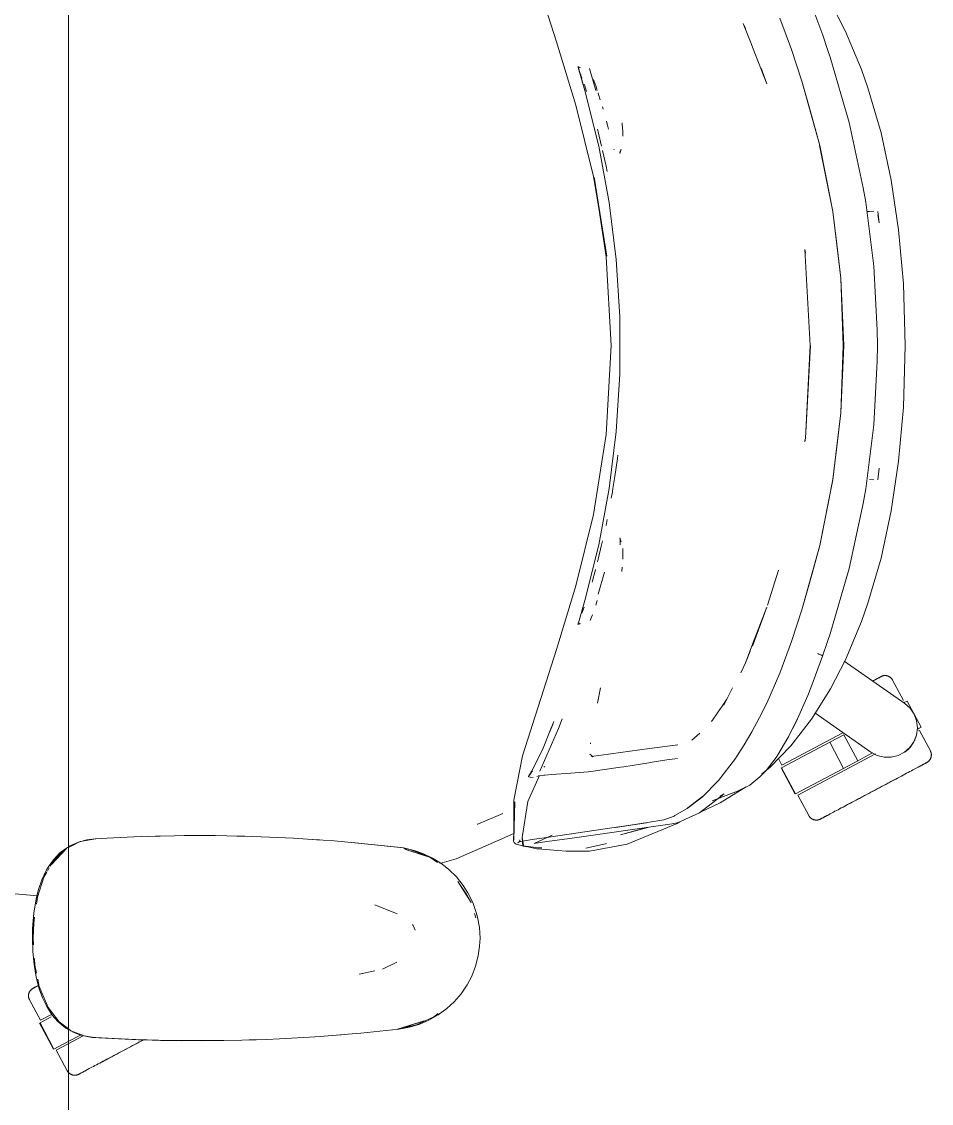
# Model space of a CAD drawing. Header units: millimetres. Extents: x 155927 to 295199, y -4084 to 97293.
# Drawn here: x 202029 to 202458, y 33190 to 33701 of the extents above; entities that cross this region are included whole.
import ezdxf

# ---------------------------------------------------------------- set-up
doc = ezdxf.new("R2010")
doc.units = ezdxf.units.MM
doc.header["$MEASUREMENT"] = 0
doc.layers.add('G-IMPT', color=8, linetype='CONTINUOUS', lineweight=9)
doc.layers.add('I-FURN', color=8, linetype='CONTINUOUS', lineweight=9)

msp = doc.modelspace()

# ---------------------------------------------------------------- linework, layer by layer
at = {"layer": 'G-IMPT'}
for p, q in [((202281.28, 33691.94), (202265.29, 33742.18)), ((202417.76, 33696.82), (202410.66, 33710.6)), ((202406.95, 33695.03), (202401.35, 33710.1)), ((202373.21, 33691.17), (202369.49, 33700.5)), ((202369.49, 33700.5), (202370.48, 33698.25)), ((202392.18, 33688.25), (202386.72, 33703.13)), ((202406.95, 33695.03), (202409.29, 33688.21)), ((202425.27, 33678.85), (202417.76, 33696.82)), ((202290.47, 33661.96), (202281.28, 33691.94)), ((202373.87, 33689.44), (202373.21, 33691.17)), ((202380.59, 33672), (202373.87, 33689.44)), ((202392.18, 33688.25), (202397.18, 33673.33)), ((202410.48, 33684.6), (202409.29, 33688.21)), ((202291.43, 33680.14), (202291.56, 33680.38)), ((202294.7, 33668.92), (202291.43, 33680.14)), ((202294.7, 33668.92), (202291.58, 33679.74)), ((202291.63, 33679.45), (202291.58, 33679.74)), ((202292.52, 33679.6), (202291.91, 33679.98)), ((202292.52, 33679.6), (202292.31, 33679.75)), ((202410.48, 33684.6), (202419.42, 33653.77)), ((202294.7, 33668.92), (202291.63, 33679.45)), ((202292.97, 33675.66), (202292.57, 33676.73)), ((202293.32, 33674.69), (202292.97, 33675.66)), ((202299.89, 33668.91), (202296.85, 33679.34)), ((202380.59, 33672), (202377.86, 33679.43)), ((202425.27, 33678.85), (202428.35, 33670.12)), ((202294.3, 33671.94), (202294.59, 33671.14)), ((202295.32, 33668.91), (202294.59, 33671.14)), ((202298.77, 33674.09), (202299.53, 33671.93)), ((202299.78, 33671.21), (202299.53, 33671.93)), ((202299.78, 33671.21), (202300.55, 33668.91)), ((202400.91, 33660.08), (202397.14, 33673.25)), ((202405.57, 33642.84), (202397.14, 33673.25)), ((202405.57, 33642.84), (202397.18, 33673.33)), ((202428.35, 33670.12), (202434.52, 33648.87)), ((202301.24, 33642.6), (202294.7, 33668.92)), ((202295.32, 33668.91), (202295.47, 33668.46)), ((202300.93, 33667.77), (202301.18, 33666.99)), ((202301.18, 33666.99), (202301.97, 33664.5)), ((202290.47, 33661.96), (202298.78, 33628.28)), ((202302.96, 33661.2), (202303.29, 33660.08)), ((202400.91, 33660.08), (202405.57, 33642.84)), ((202304.87, 33654.41), (202305.86, 33650.55)), ((202304.87, 33654.41), (202305.26, 33652.89)), ((202301.01, 33649.33), (202300.67, 33650.62)), ((202302.56, 33642.58), (202301.01, 33649.33)), ((202312.29, 33653.06), (202312.25, 33653.54)), ((202312.56, 33649.35), (202312.29, 33653.06)), ((202312.56, 33649.35), (202312.66, 33647.98)), ((202426.09, 33622.98), (202419.42, 33653.77)), ((202312.67, 33647.28), (202312.66, 33647.98)), ((202434.52, 33648.87), (202439.33, 33626.51)), ((202301.24, 33642.6), (202306.18, 33615.93)), ((202304.72, 33633.19), (202303.02, 33640.61)), ((202308.46, 33640.87), (202308.33, 33641.2)), ((202308.44, 33640.87), (202308.33, 33641.2)), ((202311.13, 33639.19), (202311.82, 33641.14)), ((202311.13, 33639.19), (202311.35, 33640.24)), ((202411.74, 33611.71), (202405.53, 33642.95)), ((202405.53, 33642.95), (202411.74, 33611.79)), ((202405.57, 33642.84), (202408.64, 33627.81)), ((202305.19, 33630.55), (202304.72, 33633.19)), ((202298.78, 33628.28), (202305.04, 33590.54)), ((202304.78, 33590.37), (202299.04, 33627.9)), ((202305.04, 33590.54), (202299.04, 33627.9)), ((202411.74, 33611.71), (202408.64, 33627.81)), ((202442.83, 33603.09), (202439.33, 33626.51)), ((202427.28, 33616.06), (202426.09, 33622.98)), ((202306.18, 33615.93), (202309.47, 33589.01)), ((202431.09, 33585.89), (202427.28, 33616.06)), ((202415.56, 33580.2), (202411.74, 33611.79)), ((202413.69, 33596.23), (202411.74, 33611.71)), ((202415.53, 33580.16), (202411.74, 33611.71)), ((202427.83, 33611.71), (202429.07, 33611.75)), ((202431.16, 33611.82), (202429.07, 33611.75)), ((202431.16, 33611.82), (202431.05, 33611.82)), ((202432.92, 33611.79), (202433.57, 33606.38)), ((202433.01, 33610.15), (202433.57, 33606.38)), ((202445.09, 33577.52), (202442.83, 33603.09)), ((202398.52, 33593.66), (202398.57, 33593.41)), ((202401.07, 33548.38), (202398.57, 33593.72)), ((202398.57, 33593.72), (202398.8, 33592.11)), ((202398.8, 33592.11), (202398.57, 33593.41)), ((202413.69, 33596.23), (202415.53, 33580.16)), ((202304.78, 33590.37), (202307.13, 33548.38)), ((202311.13, 33561.94), (202309.47, 33589.01)), ((202432.7, 33555.69), (202431.09, 33585.89)), ((202415.53, 33580.16), (202416.2, 33565.26)), ((202415.53, 33580.16), (202416.67, 33548.38)), ((202416.9, 33548.38), (202415.56, 33580.2)), ((202445.94, 33548.38), (202445.09, 33577.52)), ((202416.2, 33565.26), (202416.67, 33548.38)), ((202311.13, 33534.82), (202311.13, 33561.94)), ((202432.7, 33555.69), (202432.8, 33548.38)), ((202304.78, 33506.39), (202307.13, 33548.38)), ((202401.13, 33548.38), (202398.8, 33504.65)), ((202401.07, 33548.38), (202398.8, 33504.65)), ((202415.53, 33516.6), (202416.67, 33548.38)), ((202415.56, 33516.56), (202416.9, 33548.38)), ((202416.2, 33531.5), (202416.67, 33548.38)), ((202432.7, 33541.07), (202432.8, 33548.38)), ((202445.09, 33519.24), (202445.94, 33548.38)), ((202432.7, 33541.07), (202431.09, 33510.86)), ((202311.13, 33534.82), (202309.47, 33507.75)), ((202416.2, 33531.5), (202415.53, 33516.6)), ((202415.53, 33516.6), (202411.74, 33485.05)), ((202415.56, 33516.56), (202411.74, 33484.97)), ((202415.53, 33516.6), (202413.69, 33500.52)), ((202442.83, 33493.67), (202445.09, 33519.24)), ((202298.78, 33468.48), (202304.78, 33506.39)), ((202306.18, 33480.83), (202309.47, 33507.75)), ((202431.09, 33510.86), (202427.28, 33480.69)), ((202398.52, 33503.1), (202398.57, 33503.35)), ((202398.8, 33504.65), (202398.54, 33502.87)), ((202398.8, 33504.65), (202398.57, 33503.35)), ((202310.09, 33494.98), (202310.27, 33496.64)), ((202411.74, 33485.05), (202413.69, 33500.52)), ((202308.8, 33486.46), (202310.09, 33494.98)), ((202439.33, 33470.25), (202442.83, 33493.67)), ((202308.8, 33486.46), (202307.95, 33480.83)), ((202432.92, 33484.96), (202433.57, 33490.38)), ((202301.24, 33454.16), (202306.18, 33480.83)), ((202307.95, 33480.83), (202307.7, 33479.2)), ((202405.57, 33453.92), (202411.74, 33485.05)), ((202405.57, 33453.92), (202411.74, 33484.97)), ((202411.74, 33485.05), (202408.64, 33468.94)), ((202427.28, 33480.69), (202426.09, 33473.77)), ((202429.07, 33485.01), (202431.16, 33484.93)), ((202431.16, 33484.93), (202431.05, 33484.93)), ((202307.15, 33476.3), (202307.7, 33479.2)), ((202419.42, 33442.98), (202426.09, 33473.77)), ((202434.52, 33447.88), (202439.33, 33470.25)), ((202298.78, 33468.48), (202290.47, 33434.79)), ((202305.22, 33466.2), (202304.68, 33463.38)), ((202405.57, 33453.92), (202408.64, 33468.94)), ((202303.02, 33456.15), (202302.56, 33454.18)), ((202311.35, 33456.52), (202311.13, 33457.57)), ((202311.13, 33457.57), (202311.82, 33455.62)), ((202311.35, 33456.52), (202311.38, 33454.21)), ((202301.24, 33454.16), (202294.7, 33427.84)), ((202301.01, 33447.42), (202302.56, 33454.18)), ((202311.39, 33454.35), (202311.38, 33454.21)), ((202312.67, 33452.51), (202312.58, 33447.45)), ((202312.58, 33447.45), (202312.66, 33449.73)), ((202312.67, 33452.51), (202312.66, 33449.73)), ((202405.57, 33453.92), (202397.14, 33423.51)), ((202405.57, 33453.92), (202397.18, 33423.42)), ((202400.91, 33436.67), (202405.57, 33453.92)), ((202301.01, 33447.42), (202300.68, 33446.13)), ((202428.35, 33426.64), (202434.52, 33447.88)), ((202299.39, 33441.27), (202298.28, 33437.27)), ((202299.39, 33441.27), (202299.71, 33442.41)), ((202299.71, 33442.41), (202299.76, 33442.58)), ((202300.98, 33430.94), (202303.89, 33441.34)), ((202312.27, 33443.66), (202312.05, 33441.57)), ((202386.12, 33442.24), (202380.86, 33425.75)), ((202386.12, 33442.24), (202385.04, 33438.8)), ((202419.42, 33442.98), (202410.48, 33412.16)), ((202281.28, 33404.82), (202290.47, 33434.79)), ((202298.28, 33437.27), (202298.07, 33436.58)), ((202400.91, 33436.67), (202397.14, 33423.51)), ((202294.7, 33427.84), (202291.62, 33417.41)), ((202293.54, 33422.64), (202294.28, 33424.74)), ((202300.54, 33427.85), (202299.81, 33425.64)), ((202380.59, 33424.76), (202373.77, 33406.36)), ((202380.59, 33424.76), (202373.87, 33407.31)), ((202428.35, 33426.64), (202425.27, 33417.91)), ((202293.54, 33422.64), (202293.29, 33421.98)), ((202297.82, 33420.09), (202297.21, 33418.43)), ((202297.82, 33420.09), (202298.2, 33421.1)), ((202397.18, 33423.42), (202392.18, 33408.51)), ((202291.43, 33416.62), (202291.48, 33416.85)), ((202291.51, 33416.39), (202291.43, 33416.62)), ((202291.48, 33416.85), (202291.56, 33417.14)), ((202291.56, 33417.14), (202291.62, 33417.41)), ((202292.52, 33417.16), (202291.91, 33416.77)), ((202292.52, 33417.16), (202292.31, 33417.01)), ((202425.27, 33417.91), (202417.76, 33399.93)), ((202410.48, 33412.16), (202409.29, 33408.55)), ((202281.28, 33404.82), (202265.29, 33354.58)), ((202370.48, 33398.51), (202373.21, 33405.59)), ((202370.48, 33398.51), (202372.79, 33403.95)), ((202373.87, 33407.31), (202373.21, 33405.59)), ((202386.72, 33393.63), (202392.18, 33408.51)), ((202406.88, 33401.62), (202409.29, 33408.55)), ((202401.35, 33386.66), (202406.92, 33401.62)), ((202405.65, 33402.4), (202404.59, 33402.83)), ((202404.59, 33402.83), (202405.19, 33402.6)), ((202405.65, 33402.4), (202405.19, 33402.6)), ((202405.65, 33402.4), (202406.3, 33402.12)), ((202405.65, 33402.4), (202406.48, 33402.02)), ((202406.3, 33402.12), (202406.48, 33402.02)), ((202406.88, 33401.75), (202406.48, 33402.02)), ((202406.48, 33402.02), (202406.87, 33401.8)), ((202406.88, 33401.75), (202406.87, 33401.8)), ((202406.92, 33401.62), (202406.88, 33401.75)), ((202406.88, 33401.75), (202406.88, 33401.62)), ((202410.66, 33386.16), (202417.76, 33399.93)), ((202368.29, 33393.66), (202370.48, 33398.51)), ((202386.72, 33393.63), (202380.54, 33379.4)), ((202302.01, 33386.71), (202300.59, 33379.45)), ((202364.42, 33386.61), (202360.23, 33378.51)), ((202399.87, 33382.97), (202401.35, 33386.66)), ((202401.69, 33371.86), (202410.66, 33386.16)), ((202361.73, 33381.28), (202359.18, 33377.53)), ((202361.73, 33381.28), (202360.23, 33378.51)), ((202377.15, 33372.67), (202380.54, 33379.4)), ((202395.09, 33372.02), (202399.87, 33382.97)), ((202358.78, 33376.95), (202355.29, 33371.82)), ((202359.18, 33377.53), (202358.78, 33376.95)), ((202277.97, 33365.76), (202279.99, 33370.66)), ((202279.99, 33370.66), (202277.97, 33365.56)), ((202277.97, 33365.56), (202279.47, 33369.34)), ((202284.01, 33371.98), (202282.27, 33367.4)), ((202355.29, 33371.82), (202354.54, 33370.71)), ((202377.15, 33372.67), (202373.58, 33365.88)), ((202395.09, 33372.02), (202390.57, 33362.96)), ((202394.87, 33371.57), (202390.57, 33362.96)), ((202395.09, 33372.02), (202390.87, 33363.56)), ((202401.69, 33371.86), (202391.88, 33359.26)), ((202394.87, 33371.57), (202395.09, 33372.02)), ((202282.27, 33367.4), (202273.35, 33347.24)), ((202274.72, 33357.29), (202277.97, 33365.76)), ((202349.01, 33365.18), (202345.11, 33361.85)), ((202369.81, 33359.65), (202373.58, 33365.88)), ((202390.57, 33362.96), (202385.83, 33354.97)), ((202390.57, 33362.96), (202390.87, 33363.56)), ((202297.33, 33360.23), (202297.37, 33360.58)), ((202325.16, 33357.91), (202297.83, 33354.17)), ((202325.16, 33357.91), (202338.52, 33359.68)), ((202338.52, 33359.68), (202338.04, 33359.54)), ((202369.81, 33359.65), (202365.93, 33353.56)), ((202381.93, 33348.97), (202391.88, 33359.26)), ((202265.29, 33354.58), (202261.1, 33333.62)), ((202274.72, 33357.29), (202269.44, 33347.18)), ((202296.97, 33355.28), (202298.54, 33354.04)), ((202297.83, 33354.17), (202298.09, 33354.12)), ((202298.32, 33354.08), (202298.09, 33354.12)), ((202333.35, 33352.55), (202326.51, 33351.49)), ((202333.35, 33352.55), (202338.42, 33353.3)), ((202357.74, 33342.86), (202365.76, 33353.3)), ((202365.76, 33353.3), (202365.93, 33353.56)), ((202380.26, 33347.55), (202384.97, 33353.68)), ((202384.97, 33353.68), (202385.83, 33354.97)), ((202268.09, 33344.73), (202269.93, 33347.43)), ((202275.72, 33349.41), (202275.29, 33349.14)), ((202296.31, 33346.9), (202311.53, 33349.11)), ((202311.53, 33349.11), (202313.08, 33349.36)), ((202313.08, 33349.36), (202324.85, 33351.23)), ((202326.51, 33351.49), (202324.85, 33351.23)), ((202380.26, 33347.55), (202377.36, 33344.52)), ((202378.25, 33345.97), (202381.93, 33348.97)), ((202267.73, 33332.92), (202273.31, 33345.21)), ((202268.09, 33344.73), (202268.06, 33344.9)), ((202268.09, 33344.73), (202269.44, 33347.18)), ((202268.12, 33344.6), (202268.09, 33344.73)), ((202268.81, 33344.45), (202268.12, 33344.6)), ((202270.33, 33344.29), (202268.81, 33344.45)), ((202272.07, 33344.76), (202272.84, 33345.04)), ((202272.91, 33345.06), (202272.84, 33345.04)), ((202275.37, 33345.35), (202272.91, 33345.06)), ((202275.37, 33345.35), (202275.74, 33345.39)), ((202279.15, 33345.64), (202275.74, 33345.39)), ((202279.15, 33345.64), (202287.99, 33346.28)), ((202296.23, 33346.89), (202287.99, 33346.28)), ((202296.31, 33346.9), (202296.23, 33346.89)), ((202350.01, 33334.96), (202357.74, 33342.86)), ((202372.5, 33340.66), (202377.36, 33344.52)), ((202354.79, 33333.29), (202366.7, 33337.8)), ((202370, 33339.35), (202358.56, 33332.23)), ((202368.92, 33338.87), (202366.7, 33337.8)), ((202371.36, 33340.05), (202368.92, 33338.87)), ((202370, 33339.35), (202370.77, 33339.85)), ((202371.36, 33340.05), (202372.5, 33340.66)), ((202261.54, 33332.73), (202260.96, 33314.29)), ((202261.1, 33333.62), (202261.06, 33314.75)), ((202261.54, 33332.73), (202261.06, 33314.75)), ((202267.73, 33332.92), (202265.01, 33315.87)), ((202350.01, 33334.96), (202343.04, 33329.54)), ((202343.27, 33329.87), (202350.22, 33335.27)), ((202343.27, 33329.87), (202346.64, 33332.46)), ((202350.22, 33335.27), (202346.64, 33332.46)), ((202360.45, 33336.52), (202348.79, 33327.61)), ((202358.56, 33332.23), (202349.93, 33328.25)), ((202360.45, 33336.52), (202358.49, 33335.41)), ((202255.96, 33327.19), (202244.1, 33322.27)), ((202343.04, 33329.54), (202337.21, 33326.26)), ((202348.79, 33327.61), (202342.22, 33324.54)), ((202349.4, 33328.01), (202349.93, 33328.25)), ((202243.83, 33322.16), (202244.1, 33322.27)), ((202288.65, 33315.65), (202335.86, 33322.33)), ((202308.56, 33320.6), (202323.75, 33322.92)), ((202309.16, 33320.69), (202324.32, 33322.99)), ((202309.16, 33320.69), (202323.75, 33322.92)), ((202338.3, 33322.49), (202321.85, 33315.69)), ((202331.99, 33324.29), (202324.32, 33322.99)), ((202336.78, 33326.04), (202331.99, 33324.29)), ((202335.86, 33322.33), (202338.85, 33322.97)), ((202336.78, 33326.04), (202337.21, 33326.26)), ((202339.47, 33323.26), (202338.3, 33322.49)), ((202342.22, 33324.54), (202338.85, 33322.97)), ((202100.92, 33316.74), (202105.43, 33316.8)), ((202105.43, 33316.8), (202120.15, 33316.79)), ((202125.62, 33316.72), (202120.15, 33316.79)), ((202252.89, 33314.16), (202261.06, 33317.73)), ((202279.23, 33317.02), (202270.8, 33313.02)), ((202308.56, 33320.6), (202277.68, 33316.04)), ((202311.44, 33317.2), (202324.39, 33320.71)), ((202311.44, 33317.2), (202323.33, 33320.56)), ((202052.1, 33311.87), (202050.83, 33311.24)), ((202051.19, 33311.79), (202055.52, 33313.78)), ((202052.1, 33311.87), (202056.36, 33313.97)), ((202059.47, 33314.84), (202055.52, 33313.78)), ((202056.36, 33313.97), (202063.71, 33315.34)), ((202063.48, 33315.34), (202059.47, 33314.84)), ((202069.15, 33315.63), (202063.48, 33315.34)), ((202069.15, 33315.63), (202081.71, 33316.24)), ((202085.25, 33316.37), (202081.71, 33316.24)), ((202100.92, 33316.74), (202085.25, 33316.37)), ((202088.65, 33316.42), (202091.98, 33316.57)), ((202094.2, 33316.57), (202091.98, 33316.57)), ((202125.62, 33316.72), (202137.92, 33316.42)), ((202132.39, 33316.58), (202130.32, 33316.58)), ((202134.05, 33316.5), (202132.39, 33316.58)), ((202145.8, 33316.13), (202137.92, 33316.42)), ((202145.8, 33316.13), (202157.11, 33315.59)), ((202165.98, 33315.03), (202157.11, 33315.59)), ((202165.98, 33315.03), (202176.27, 33314.3)), ((202168.02, 33314.89), (202166.12, 33314.98)), ((202168.02, 33314.89), (202169.44, 33314.76)), ((202187.66, 33313.31), (202176.27, 33314.3)), ((202209.1, 33310.96), (202186.15, 33313.42)), ((202186.15, 33313.42), (202206.28, 33311.29)), ((202209.1, 33310.96), (202187.66, 33313.31)), ((202245.06, 33310.74), (202252.89, 33314.16)), ((202260.93, 33314.17), (202261.12, 33315.04)), ((202260.93, 33314.17), (202261.32, 33313.6)), ((202260.96, 33314.29), (202261.06, 33314.75)), ((202261.06, 33314.75), (202261.09, 33314.93)), ((202261.12, 33315.04), (202261.09, 33314.93)), ((202261.7, 33313.11), (202261.32, 33313.6)), ((202261.7, 33313.11), (202262.23, 33312.78)), ((202264.1, 33312.23), (202262.23, 33312.78)), ((202264.18, 33313.99), (202263.08, 33313.43)), ((202263.59, 33313.83), (202263.08, 33313.43)), ((202263.56, 33313.82), (202269.83, 33314.93)), ((202264.18, 33313.99), (202263.56, 33313.82)), ((202263.91, 33314.37), (202263.59, 33313.83)), ((202263.91, 33314.37), (202263.99, 33314.87)), ((202267.37, 33311.7), (202264.1, 33312.23)), ((202265.7, 33312.29), (202265.01, 33315.87)), ((202265.7, 33312.29), (202265.08, 33315.84)), ((202265.08, 33315.84), (202265.46, 33311.88)), ((202267.79, 33311.44), (202265.46, 33311.88)), ((202267.37, 33311.7), (202267.99, 33311.62)), ((202277.68, 33316.04), (202269.83, 33314.93)), ((202270.8, 33313.02), (202271.66, 33313.17)), ((202271.66, 33313.17), (202276.69, 33314)), ((202276.69, 33314), (202277.98, 33314.21)), ((202288.65, 33315.65), (202277.98, 33314.21)), ((202295.06, 33310.88), (202304.37, 33312.92)), ((202296.92, 33309.47), (202314.62, 33312.71)), ((202304.37, 33312.92), (202304.94, 33313.08)), ((202314.62, 33312.71), (202318.48, 33314.3)), ((202321.85, 33315.69), (202318.48, 33314.3)), ((202042.96, 33303.37), (202049.87, 33310.77)), ((202046.65, 33308.45), (202043.79, 33305.41)), ((202044.16, 33305.46), (202049.87, 33310.77)), ((202044.38, 33305), (202047.45, 33308.53)), ((202046.65, 33308.45), (202047.97, 33309.59)), ((202049.87, 33310.77), (202047.45, 33308.53)), ((202050.83, 33311.54), (202047.97, 33309.59)), ((202209.1, 33310.96), (202206.28, 33311.29)), ((202209.1, 33310.96), (202214.06, 33309.81)), ((202209.18, 33310.75), (202212.23, 33310.17)), ((202221.45, 33306.56), (202209.6, 33310.38)), ((202218.75, 33307.46), (202209.6, 33310.38)), ((202212.23, 33310.17), (202221.45, 33306.56)), ((202218.2, 33308.36), (202214.06, 33309.81)), ((202222.78, 33306.17), (202218.2, 33308.36)), ((202221.45, 33306.56), (202218.75, 33307.46)), ((202221.45, 33306.56), (202225.03, 33304.14)), ((202233.94, 33305.88), (202245.06, 33310.74)), ((202267.79, 33311.44), (202272.04, 33310.63)), ((202272.68, 33311.1), (202267.99, 33311.62)), ((202272.51, 33310.59), (202272.04, 33310.63)), ((202281.83, 33309.78), (202272.51, 33310.59)), ((202272.68, 33311.1), (202274.36, 33310.97)), ((202281.83, 33309.78), (202285.79, 33309.44)), ((202285.79, 33309.44), (202289.96, 33309.44)), ((202296.92, 33309.47), (202289.96, 33309.44)), ((202040.54, 33300.58), (202041.34, 33301.95)), ((202040.94, 33300.08), (202041.8, 33301.52)), ((202043.79, 33305.41), (202041.34, 33301.95)), ((202042.27, 33302.31), (202044.16, 33305.46)), ((202042.96, 33303.37), (202044.24, 33304.84)), ((202222.78, 33306.17), (202227.1, 33303.44)), ((202233.94, 33305.88), (202226.12, 33303.63)), ((202230.41, 33300.81), (202227.1, 33303.44)), ((202036.16, 33287.77), (202039.19, 33297.16)), ((202038.33, 33295.94), (202040.54, 33300.58)), ((202039.19, 33297.16), (202040.66, 33299.61)), ((202234.01, 33297.27), (202230.41, 33300.81)), ((202234.01, 33297.27), (202237.2, 33293.29)), ((202036.59, 33290.85), (202038.33, 33295.94)), ((202241.06, 33285.14), (202234.74, 33295.09)), ((202238.9, 33288.81), (202234.74, 33295.09)), ((202239.47, 33289.74), (202237.2, 33293.29)), ((202036.3, 33288.39), (202020.42, 33289.83)), ((202035.61, 33286.93), (202034.5, 33280.17)), ((202036.59, 33290.85), (202035.61, 33286.93)), ((202035.7, 33284.48), (202036.16, 33287.77)), ((202241.06, 33285.14), (202238.9, 33288.81)), ((202241.71, 33285.23), (202239.47, 33289.74)), ((202195.58, 33284.06), (202206.01, 33279.92)), ((202241.71, 33285.23), (202243.42, 33280.46)), ((202033.92, 33272.85), (202034.5, 33280.17)), ((202034.44, 33275.51), (202034.83, 33278.29)), ((202242.62, 33280.02), (202243.24, 33277.99)), ((202243.99, 33278.33), (202243.42, 33280.46)), ((202244.87, 33273.38), (202243.99, 33278.33)), ((202033.92, 33272.85), (202033.83, 33268.34)), ((202034.44, 33275.51), (202034.21, 33268.34)), ((202213.53, 33274.39), (202213.24, 33274.84)), ((202214.55, 33272.17), (202213.53, 33274.39)), ((202245.16, 33268.34), (202244.87, 33273.38)), ((202033.83, 33268.34), (202034.01, 33262.01)), ((202034.4, 33265.23), (202034.21, 33268.34)), ((202245.16, 33268.34), (202244.99, 33264.5)), ((202034.58, 33255.86), (202034.01, 33262.01)), ((202244.34, 33259.98), (202244.99, 33264.5)), ((202034.58, 33255.86), (202035.58, 33249.92)), ((202034.99, 33255.52), (202034.8, 33258.72)), ((202035.76, 33251.77), (202034.99, 33255.52)), ((202205.91, 33256.97), (202199.13, 33253.7)), ((202244.34, 33259.98), (202243.08, 33255.12)), ((202188.08, 33251.36), (202195.52, 33252.93)), ((202189.71, 33251.67), (202188.08, 33251.36)), ((202239.06, 33246.24), (202241.25, 33250.4)), ((202241.25, 33250.4), (202243.08, 33255.12)), ((202037.01, 33244.44), (202035.58, 33249.92)), ((202037.03, 33245.56), (202036.32, 33249.02)), ((202037.03, 33245.56), (202039.36, 33239.93)), ((202239.06, 33246.24), (202236.23, 33242.07)), ((202037.01, 33244.44), (202038.59, 33240.11)), ((202040.58, 33236.03), (202038.59, 33240.11)), ((202236.23, 33242.07), (202232.9, 33238.24)), ((202041.2, 33235.54), (202039.36, 33239.93)), ((202040.58, 33236.03), (202043.23, 33231.99)), ((202046.42, 33228.75), (202041.2, 33235.54)), ((202229.47, 33235.07), (202225.38, 33232.08)), ((202229.47, 33235.07), (202232.9, 33238.24)), ((202043.23, 33231.99), (202045.9, 33228.95)), ((202215.25, 33227.44), (202223.32, 33231.17)), ((202220.94, 33229.56), (202225.38, 33232.08)), ((202225.43, 33232.77), (202223.32, 33231.17)), ((202049.64, 33225.87), (202045.9, 33228.95)), ((202050.83, 33225.48), (202046.42, 33228.75)), ((202050.83, 33225.19), (202049.64, 33225.87)), ((202052.04, 33224.58), (202050.83, 33225.48)), ((202053.07, 33223.91), (202050.83, 33225.19)), ((202188.87, 33223.49), (202206.8, 33225.39)), ((202206.28, 33225.39), (202218.75, 33229.22)), ((202206.28, 33225.39), (202209.6, 33226.31)), ((202206.8, 33225.39), (202211.84, 33226.29)), ((202215.25, 33227.44), (202206.85, 33225.52)), ((202218.75, 33229.22), (202209.6, 33226.31)), ((202216.7, 33227.75), (202211.84, 33226.29)), ((202220.94, 33229.56), (202216.7, 33227.75)), ((202058.24, 33222.17), (202052.04, 33224.58)), ((202053.07, 33223.91), (202056.71, 33222.52)), ((202058.06, 33222.15), (202056.71, 33222.52)), ((202058.06, 33222.15), (202060.45, 33221.71)), ((202058.24, 33222.17), (202062.08, 33221.59)), ((202062.1, 33221.46), (202060.45, 33221.71)), ((202082.68, 33220.41), (202062.1, 33221.46)), ((202083.88, 33220.37), (202062.1, 33221.46)), ((202062.1, 33221.46), (202063.71, 33221.34)), ((202083.88, 33220.37), (202063.71, 33221.34)), ((202104.07, 33219.9), (202082.68, 33220.41)), ((202094.24, 33220.07), (202082.68, 33220.41)), ((202082.68, 33220.41), (202083.88, 33220.37)), ((202104.07, 33219.9), (202083.88, 33220.37)), ((202124.26, 33219.95), (202094.24, 33220.07)), ((202104.07, 33219.9), (202094.24, 33220.07)), ((202094.24, 33220.07), (202113.46, 33219.86)), ((202102.03, 33219.92), (202100.12, 33219.99)), ((202104.07, 33219.94), (202102.03, 33219.92)), ((202124.26, 33219.95), (202104.07, 33219.9)), ((202124.26, 33219.95), (202113.46, 33219.86)), ((202124.26, 33219.95), (202132.67, 33220.11)), ((202144.43, 33220.5), (202132.67, 33220.11)), ((202137.61, 33220.25), (202136.12, 33220.24)), ((202139.55, 33220.36), (202137.61, 33220.25)), ((202144.43, 33220.5), (202150.46, 33220.76)), ((202164.6, 33221.57), (202150.46, 33220.76)), ((202169.68, 33221.89), (202164.6, 33221.57)), ((202169.68, 33221.89), (202184.74, 33223.14)), ((202177.87, 33222.54), (202179.54, 33222.71)), ((202184.74, 33223.14), (202188.87, 33223.49))]:
    msp.add_line(p, q, dxfattribs=at)
at = {"layer": 'I-FURN'}
for p, q in [((202050.83, 32826.14), (202050.83, 34226.14)), ((202050.83, 34226.14), (202050.83, 32826.14)), ((202417.13, 33399.26), (202445.72, 33379.24)), ((202430.4, 33389.75), (202430.93, 33390.04)), ((202431.21, 33390.19), (202430.69, 33389.91)), ((202430.93, 33390.04), (202431.43, 33390.31)), ((202431.69, 33390.44), (202431.21, 33390.19)), ((202431.43, 33390.31), (202431.9, 33390.55)), ((202432.14, 33390.68), (202431.69, 33390.44)), ((202431.9, 33390.55), (202432.33, 33390.78)), ((202432.55, 33390.9), (202432.14, 33390.68)), ((202432.33, 33390.78), (202432.72, 33390.99)), ((202432.92, 33391.1), (202432.55, 33390.9)), ((202432.72, 33390.99), (202433.08, 33391.18)), ((202433.25, 33391.27), (202432.92, 33391.1)), ((202433.08, 33391.18), (202433.4, 33391.35)), ((202433.55, 33391.43), (202433.25, 33391.27)), ((202433.4, 33391.35), (202433.67, 33391.5)), ((202433.81, 33391.57), (202433.55, 33391.43)), ((202433.67, 33391.5), (202433.92, 33391.63)), ((202434.03, 33391.69), (202433.81, 33391.57)), ((202433.92, 33391.63), (202434.12, 33391.73)), ((202434.21, 33391.78), (202434.03, 33391.69)), ((202434.12, 33391.73), (202434.28, 33391.82)), ((202434.35, 33391.86), (202434.21, 33391.78)), ((202434.28, 33391.82), (202434.4, 33391.88)), ((202434.45, 33391.91), (202434.35, 33391.86)), ((202434.4, 33391.88), (202434.48, 33391.93)), ((202434.51, 33391.94), (202434.45, 33391.91)), ((202434.48, 33391.93), (202434.52, 33391.95)), ((202434.53, 33391.95), (202434.51, 33391.94)), ((202434.52, 33391.95), (202434.53, 33391.95)), ((202434.53, 33391.95), (202434.67, 33392.03)), ((202434.67, 33392.03), (202434.82, 33392.09)), ((202434.82, 33392.09), (202434.97, 33392.15)), ((202434.97, 33392.15), (202435.12, 33392.21)), ((202435.12, 33392.21), (202435.27, 33392.26)), ((202435.27, 33392.26), (202435.43, 33392.3)), ((202435.43, 33392.3), (202435.59, 33392.34)), ((202435.59, 33392.34), (202435.75, 33392.37)), ((202435.75, 33392.37), (202435.9, 33392.39)), ((202435.9, 33392.39), (202436.06, 33392.41)), ((202436.06, 33392.41), (202436.23, 33392.42)), ((202436.23, 33392.42), (202436.39, 33392.42)), ((202436.39, 33392.42), (202436.55, 33392.42)), ((202436.55, 33392.42), (202436.71, 33392.41)), ((202436.71, 33392.41), (202436.87, 33392.4)), ((202436.87, 33392.4), (202437.03, 33392.38)), ((202437.03, 33392.38), (202437.19, 33392.35)), ((202437.19, 33392.35), (202437.35, 33392.32)), ((202437.35, 33392.32), (202437.5, 33392.28)), ((202437.5, 33392.28), (202437.66, 33392.23)), ((202437.66, 33392.23), (202437.81, 33392.18)), ((202437.81, 33392.18), (202437.96, 33392.12)), ((202437.96, 33392.12), (202438.11, 33392.06)), ((202438.11, 33392.06), (202438.25, 33391.98)), ((202438.25, 33391.98), (202438.39, 33391.91)), ((202438.39, 33391.91), (202438.53, 33391.83)), ((202438.53, 33391.83), (202438.67, 33391.74)), ((202438.67, 33391.74), (202438.8, 33391.65)), ((202438.8, 33391.65), (202438.93, 33391.55)), ((202438.93, 33391.55), (202439.05, 33391.45)), ((202439.05, 33391.45), (202439.17, 33391.34)), ((202439.17, 33391.34), (202439.29, 33391.23)), ((202439.29, 33391.23), (202439.4, 33391.11)), ((202439.4, 33391.11), (202439.51, 33390.99)), ((202439.51, 33390.99), (202439.61, 33390.86)), ((202439.61, 33390.86), (202439.7, 33390.73)), ((202439.7, 33390.73), (202439.79, 33390.6)), ((202439.79, 33390.6), (202439.88, 33390.46)), ((202439.88, 33390.46), (202439.96, 33390.32)), ((202439.96, 33390.32), (202439.98, 33390.29)), ((202445.13, 33380.6), (202439.98, 33390.29)), ((202445.49, 33379.66), (202446.88, 33380.4)), ((202445.57, 33379.7), (202445.49, 33379.66)), ((202445.72, 33379.24), (202448.23, 33376.98)), ((202453.45, 33368.04), (202446.88, 33380.4)), ((202429.67, 33356.31), (202403.24, 33374.82)), ((202448.23, 33376.98), (202450.13, 33374.2)), ((202450.13, 33374.2), (202451.3, 33371.03)), ((202451.3, 33371.03), (202451.69, 33367.68)), ((202451.66, 33368.05), (202452.06, 33367.3)), ((202453.45, 33368.04), (202452.06, 33367.3)), ((202387.74, 33350.08), (202416.43, 33365.34)), ((202410.26, 33360.93), (202416.9, 33364.46)), ((202423.48, 33352.1), (202416.9, 33364.46)), ((202451.26, 33364.34), (202450.04, 33361.19)), ((202451.69, 33367.68), (202451.26, 33364.34)), ((202452.06, 33367.3), (202452.14, 33367.34)), ((202452.27, 33366.27), (202452.64, 33366.47)), ((202457.79, 33356.79), (202452.64, 33366.47)), ((202387.55, 33348.85), (202410.26, 33360.93)), ((202416.84, 33348.57), (202410.26, 33360.93)), ((202448.11, 33358.43), (202445.57, 33356.21)), ((202447.27, 33357.57), (202449.56, 33360.35)), ((202450.04, 33361.19), (202448.11, 33358.43)), ((202386.06, 33353.24), (202387.74, 33350.08)), ((202395.25, 33335.96), (202431.86, 33355.42)), ((202430.54, 33355.85), (202423.48, 33352.1)), ((202432.65, 33354.73), (202429.67, 33356.31)), ((202435.92, 33353.9), (202432.65, 33354.73)), ((202439.29, 33353.87), (202435.92, 33353.9)), ((202442.57, 33354.66), (202439.29, 33353.87)), ((202445.57, 33356.21), (202442.57, 33354.66)), ((202445.85, 33356.41), (202447.27, 33357.57)), ((202457.58, 33352.65), (202457.49, 33352.52)), ((202457.67, 33352.78), (202457.58, 33352.65)), ((202457.75, 33352.92), (202457.67, 33352.78)), ((202457.82, 33353.07), (202457.75, 33352.92)), ((202457.79, 33356.79), (202457.86, 33356.64)), ((202457.89, 33353.21), (202457.82, 33353.07)), ((202457.86, 33356.64), (202457.93, 33356.5)), ((202457.96, 33353.36), (202457.89, 33353.21)), ((202457.93, 33356.5), (202457.99, 33356.35)), ((202458.02, 33353.51), (202457.96, 33353.36)), ((202457.99, 33356.35), (202458.05, 33356.2)), ((202458.07, 33353.66), (202458.02, 33353.51)), ((202458.05, 33356.2), (202458.1, 33356.04)), ((202458.12, 33353.82), (202458.07, 33353.66)), ((202458.1, 33356.04), (202458.14, 33355.89)), ((202458.16, 33353.97), (202458.12, 33353.82)), ((202458.14, 33355.89), (202458.18, 33355.73)), ((202458.19, 33354.13), (202458.16, 33353.97)), ((202458.18, 33355.73), (202458.21, 33355.57)), ((202458.22, 33354.29), (202458.19, 33354.13)), ((202458.21, 33355.57), (202458.23, 33355.41)), ((202458.24, 33354.45), (202458.22, 33354.29)), ((202458.23, 33355.41), (202458.25, 33355.25)), ((202458.25, 33354.61), (202458.24, 33354.45)), ((202458.25, 33355.25), (202458.26, 33355.09)), ((202458.26, 33354.77), (202458.25, 33354.61)), ((202458.26, 33355.09), (202458.26, 33354.93)), ((202458.26, 33354.93), (202458.26, 33354.77)), ((202387.38, 33348.76), (202393.96, 33336.4)), ((202394.13, 33336.49), (202387.55, 33348.85)), ((202416.84, 33348.57), (202394.13, 33336.49)), ((202423.48, 33352.1), (202416.84, 33348.57)), ((202448.11, 33347.07), (202448.83, 33347.46)), ((202448.83, 33347.46), (202449.52, 33347.83)), ((202449.52, 33347.83), (202450.19, 33348.18)), ((202450.19, 33348.18), (202450.82, 33348.52)), ((202450.82, 33348.52), (202451.42, 33348.84)), ((202451.73, 33349), (202451.15, 33348.69)), ((202451.42, 33348.84), (202451.99, 33349.14)), ((202452.29, 33349.3), (202451.73, 33349)), ((202451.99, 33349.14), (202452.53, 33349.42)), ((202452.8, 33349.57), (202452.29, 33349.3)), ((202452.53, 33349.42), (202453.03, 33349.69)), ((202453.28, 33349.83), (202452.8, 33349.57)), ((202453.03, 33349.69), (202453.49, 33349.94)), ((202453.73, 33350.06), (202453.28, 33349.83)), ((202453.49, 33349.94), (202453.92, 33350.17)), ((202454.14, 33350.28), (202453.73, 33350.06)), ((202453.92, 33350.17), (202454.32, 33350.38)), ((202454.51, 33350.48), (202454.14, 33350.28)), ((202454.32, 33350.38), (202454.67, 33350.56)), ((202454.85, 33350.66), (202454.51, 33350.48)), ((202454.67, 33350.56), (202454.99, 33350.73)), ((202455.15, 33350.82), (202454.85, 33350.66)), ((202454.99, 33350.73), (202455.27, 33350.88)), ((202455.4, 33350.95), (202455.15, 33350.82)), ((202455.27, 33350.88), (202455.51, 33351.01)), ((202455.62, 33351.07), (202455.4, 33350.95)), ((202455.51, 33351.01), (202455.71, 33351.12)), ((202455.8, 33351.17), (202455.62, 33351.07)), ((202455.71, 33351.12), (202455.87, 33351.2)), ((202455.94, 33351.24), (202455.8, 33351.17)), ((202455.87, 33351.2), (202456, 33351.27)), ((202456.04, 33351.29), (202455.94, 33351.24)), ((202456, 33351.27), (202456.08, 33351.31)), ((202456.11, 33351.33), (202456.04, 33351.29)), ((202456.08, 33351.31), (202456.12, 33351.33)), ((202456.13, 33351.34), (202456.11, 33351.33)), ((202456.12, 33351.33), (202456.13, 33351.34)), ((202456.16, 33351.36), (202456.13, 33351.34)), ((202456.3, 33351.44), (202456.16, 33351.36)), ((202456.44, 33351.52), (202456.3, 33351.44)), ((202456.57, 33351.61), (202456.44, 33351.52)), ((202456.7, 33351.71), (202456.57, 33351.61)), ((202456.83, 33351.81), (202456.7, 33351.71)), ((202456.95, 33351.92), (202456.83, 33351.81)), ((202457.07, 33352.03), (202456.95, 33351.92)), ((202457.18, 33352.14), (202457.07, 33352.03)), ((202457.29, 33352.26), (202457.18, 33352.14)), ((202457.39, 33352.39), (202457.29, 33352.26)), ((202457.49, 33352.52), (202457.39, 33352.39)), ((202439.15, 33342.31), (202438.2, 33341.8)), ((202438.64, 33342.04), (202439.59, 33342.54)), ((202440.1, 33342.81), (202439.15, 33342.31)), ((202439.59, 33342.54), (202440.53, 33343.04)), ((202441.03, 33343.31), (202440.1, 33342.81)), ((202440.53, 33343.04), (202441.45, 33343.53)), ((202441.94, 33343.79), (202441.03, 33343.31)), ((202441.45, 33343.53), (202442.35, 33344.01)), ((202442.35, 33344.01), (202443.24, 33344.49)), ((202443.24, 33344.49), (202444.11, 33344.95)), ((202444.11, 33344.95), (202444.96, 33345.4)), ((202444.96, 33345.4), (202445.78, 33345.84)), ((202445.78, 33345.84), (202446.58, 33346.26)), ((202446.58, 33346.26), (202447.36, 33346.68)), ((202447.36, 33346.68), (202448.11, 33347.07)), ((202428.71, 33336.76), (202429.71, 33337.29)), ((202430.25, 33337.58), (202429.25, 33337.05)), ((202429.71, 33337.29), (202430.72, 33337.83)), ((202431.26, 33338.12), (202430.25, 33337.58)), ((202430.72, 33337.83), (202431.72, 33338.36)), ((202432.26, 33338.65), (202431.26, 33338.12)), ((202431.72, 33338.36), (202432.73, 33338.9)), ((202433.27, 33339.18), (202432.26, 33338.65)), ((202432.73, 33338.9), (202433.73, 33339.43)), ((202434.27, 33339.71), (202433.27, 33339.18)), ((202433.73, 33339.43), (202434.72, 33339.96)), ((202435.26, 33340.24), (202434.27, 33339.71)), ((202434.72, 33339.96), (202435.72, 33340.48)), ((202436.25, 33340.77), (202435.26, 33340.24)), ((202435.72, 33340.48), (202436.7, 33341.01)), ((202437.23, 33341.29), (202436.25, 33340.77)), ((202436.7, 33341.01), (202437.67, 33341.53)), ((202438.2, 33341.8), (202437.23, 33341.29)), ((202437.67, 33341.53), (202438.64, 33342.04)), ((202395.25, 33335.96), (202400.4, 33326.27)), ((202419.14, 33331.67), (202420.04, 33332.15)), ((202420.53, 33332.41), (202419.62, 33331.93)), ((202420.04, 33332.15), (202420.95, 33332.63)), ((202421.45, 33332.9), (202420.53, 33332.41)), ((202420.95, 33332.63), (202421.88, 33333.13)), ((202422.39, 33333.4), (202421.45, 33332.9)), ((202421.88, 33333.13), (202422.82, 33333.63)), ((202423.34, 33333.9), (202422.39, 33333.4)), ((202422.82, 33333.63), (202423.78, 33334.14)), ((202424.3, 33334.42), (202423.34, 33333.9)), ((202423.78, 33334.14), (202424.75, 33334.65)), ((202425.28, 33334.93), (202424.3, 33334.42)), ((202424.75, 33334.65), (202425.73, 33335.17)), ((202426.26, 33335.46), (202425.28, 33334.93)), ((202425.73, 33335.17), (202426.72, 33335.7)), ((202427.25, 33335.98), (202426.26, 33335.46)), ((202426.72, 33335.7), (202427.71, 33336.23)), ((202428.25, 33336.51), (202427.25, 33335.98)), ((202427.71, 33336.23), (202428.71, 33336.76)), ((202429.25, 33337.05), (202428.25, 33336.51)), ((202410.55, 33327.11), (202409.98, 33326.8)), ((202410.24, 33326.94), (202410.83, 33327.25)), ((202410.83, 33327.25), (202411.44, 33327.58)), ((202411.44, 33327.58), (202412.09, 33327.92)), ((202412.09, 33327.92), (202412.77, 33328.28)), ((202412.77, 33328.28), (202413.47, 33328.66)), ((202413.47, 33328.66), (202414.21, 33329.05)), ((202414.21, 33329.05), (202414.97, 33329.46)), ((202414.97, 33329.46), (202415.76, 33329.87)), ((202415.76, 33329.87), (202416.57, 33330.31)), ((202416.57, 33330.31), (202417.41, 33330.75)), ((202417.87, 33330.99), (202417.02, 33330.54)), ((202417.41, 33330.75), (202418.26, 33331.21)), ((202418.73, 33331.46), (202417.87, 33330.99)), ((202418.26, 33331.21), (202419.14, 33331.67)), ((202419.62, 33331.93), (202418.73, 33331.46)), ((202400.42, 33326.23), (202400.4, 33326.27)), ((202400.5, 33326.09), (202400.42, 33326.23)), ((202400.59, 33325.96), (202400.5, 33326.09)), ((202400.68, 33325.82), (202400.59, 33325.96)), ((202400.77, 33325.69), (202400.68, 33325.82)), ((202400.87, 33325.57), (202400.77, 33325.69)), ((202400.98, 33325.45), (202400.87, 33325.57)), ((202401.09, 33325.33), (202400.98, 33325.45)), ((202401.21, 33325.22), (202401.09, 33325.33)), ((202401.33, 33325.11), (202401.21, 33325.22)), ((202401.45, 33325.01), (202401.33, 33325.11)), ((202401.58, 33324.91), (202401.45, 33325.01)), ((202401.71, 33324.82), (202401.58, 33324.91)), ((202401.85, 33324.73), (202401.71, 33324.82)), ((202401.99, 33324.65), (202401.85, 33324.73)), ((202402.13, 33324.57), (202401.99, 33324.65)), ((202402.27, 33324.5), (202402.13, 33324.57)), ((202402.42, 33324.44), (202402.27, 33324.5)), ((202402.57, 33324.38), (202402.42, 33324.44)), ((202402.72, 33324.33), (202402.57, 33324.38)), ((202402.88, 33324.28), (202402.72, 33324.33)), ((202403.03, 33324.24), (202402.88, 33324.28)), ((202403.19, 33324.21), (202403.03, 33324.24)), ((202403.35, 33324.18), (202403.19, 33324.21)), ((202403.51, 33324.16), (202403.35, 33324.18)), ((202403.67, 33324.14), (202403.51, 33324.16)), ((202403.83, 33324.14), (202403.67, 33324.14)), ((202403.99, 33324.13), (202403.83, 33324.14)), ((202404.15, 33324.14), (202403.99, 33324.13)), ((202404.32, 33324.15), (202404.15, 33324.14)), ((202404.48, 33324.17), (202404.32, 33324.15)), ((202404.64, 33324.19), (202404.48, 33324.17)), ((202404.79, 33324.22), (202404.64, 33324.19)), ((202404.95, 33324.26), (202404.79, 33324.22)), ((202405.11, 33324.3), (202404.95, 33324.26)), ((202405.26, 33324.35), (202405.11, 33324.3)), ((202405.41, 33324.4), (202405.26, 33324.35)), ((202405.56, 33324.47), (202405.41, 33324.4)), ((202405.71, 33324.53), (202405.56, 33324.47)), ((202405.85, 33324.61), (202405.71, 33324.53)), ((202405.85, 33324.61), (202405.87, 33324.62)), ((202405.86, 33324.61), (202405.85, 33324.61)), ((202405.9, 33324.63), (202405.86, 33324.61)), ((202405.87, 33324.62), (202405.93, 33324.65)), ((202405.98, 33324.67), (202405.9, 33324.63)), ((202405.93, 33324.65), (202406.03, 33324.7)), ((202406.1, 33324.74), (202405.98, 33324.67)), ((202406.03, 33324.7), (202406.17, 33324.78)), ((202406.26, 33324.83), (202406.1, 33324.74)), ((202406.17, 33324.78), (202406.35, 33324.87)), ((202406.47, 33324.93), (202406.26, 33324.83)), ((202406.35, 33324.87), (202406.57, 33324.99)), ((202406.71, 33325.06), (202406.47, 33324.93)), ((202406.57, 33324.99), (202406.83, 33325.13)), ((202406.99, 33325.21), (202406.71, 33325.06)), ((202406.83, 33325.13), (202407.13, 33325.28)), ((202407.3, 33325.38), (202406.99, 33325.21)), ((202407.13, 33325.28), (202407.46, 33325.46)), ((202407.66, 33325.57), (202407.3, 33325.38)), ((202407.46, 33325.46), (202407.84, 33325.66)), ((202408.05, 33325.78), (202407.66, 33325.57)), ((202407.84, 33325.66), (202408.25, 33325.88)), ((202408.48, 33326), (202408.05, 33325.78)), ((202408.25, 33325.88), (202408.69, 33326.12)), ((202408.95, 33326.25), (202408.48, 33326)), ((202408.69, 33326.12), (202409.17, 33326.37)), ((202409.45, 33326.52), (202408.95, 33326.25)), ((202409.17, 33326.37), (202409.69, 33326.65)), ((202409.98, 33326.8), (202409.45, 33326.52)), ((202409.69, 33326.65), (202410.24, 33326.94)), ((202035.26, 33245.26), (202034.98, 33245.12)), ((202035.1, 33245.18), (202035.4, 33245.34)), ((202035.58, 33245.43), (202035.26, 33245.26)), ((202035.4, 33245.34), (202035.74, 33245.52)), ((202035.93, 33245.62), (202035.58, 33245.43)), ((202035.74, 33245.52), (202036.11, 33245.72)), ((202036.33, 33245.83), (202035.93, 33245.62)), ((202036.11, 33245.72), (202036.52, 33245.93)), ((202036.76, 33246.06), (202036.33, 33245.83)), ((202031.99, 33241.23), (202032, 33241.39)), ((202031.99, 33241.07), (202031.99, 33241.23)), ((202031.99, 33240.91), (202031.99, 33241.07)), ((202032, 33240.75), (202031.99, 33240.91)), ((202032, 33241.39), (202032.01, 33241.55)), ((202032.02, 33240.59), (202032, 33240.75)), ((202032.01, 33241.55), (202032.03, 33241.71)), ((202032.04, 33240.43), (202032.02, 33240.59)), ((202032.03, 33241.71), (202032.06, 33241.87)), ((202032.07, 33240.27), (202032.04, 33240.43)), ((202032.06, 33241.87), (202032.09, 33242.03)), ((202032.11, 33240.11), (202032.07, 33240.27)), ((202032.09, 33242.03), (202032.13, 33242.18)), ((202032.15, 33239.96), (202032.11, 33240.11)), ((202032.13, 33242.18), (202032.18, 33242.34)), ((202032.18, 33242.34), (202032.23, 33242.49)), ((202032.23, 33242.49), (202032.29, 33242.64)), ((202032.29, 33242.64), (202032.36, 33242.79)), ((202032.36, 33242.79), (202032.43, 33242.93)), ((202032.43, 33242.93), (202032.5, 33243.08)), ((202032.5, 33243.08), (202032.58, 33243.21)), ((202032.58, 33243.21), (202032.67, 33243.35)), ((202032.67, 33243.35), (202032.76, 33243.48)), ((202032.76, 33243.48), (202032.86, 33243.61)), ((202032.86, 33243.61), (202032.96, 33243.73)), ((202032.96, 33243.73), (202033.07, 33243.85)), ((202033.07, 33243.85), (202033.18, 33243.97)), ((202033.18, 33243.97), (202033.3, 33244.08)), ((202033.3, 33244.08), (202033.42, 33244.19)), ((202033.42, 33244.19), (202033.55, 33244.29)), ((202033.55, 33244.29), (202033.68, 33244.38)), ((202033.68, 33244.38), (202033.81, 33244.48)), ((202033.81, 33244.48), (202033.95, 33244.56)), ((202033.95, 33244.56), (202034.09, 33244.64)), ((202034.09, 33244.64), (202034.13, 33244.66)), ((202034.17, 33244.69), (202034.13, 33244.66)), ((202034.13, 33244.66), (202034.15, 33244.67)), ((202034.13, 33244.66), (202034.13, 33244.66)), ((202034.15, 33244.67), (202034.21, 33244.7)), ((202034.25, 33244.73), (202034.17, 33244.69)), ((202034.21, 33244.7), (202034.31, 33244.76)), ((202034.38, 33244.8), (202034.25, 33244.73)), ((202034.31, 33244.76), (202034.45, 33244.83)), ((202034.54, 33244.88), (202034.38, 33244.8)), ((202034.45, 33244.83), (202034.63, 33244.93)), ((202034.74, 33244.99), (202034.54, 33244.88)), ((202034.63, 33244.93), (202034.85, 33245.04)), ((202034.98, 33245.12), (202034.74, 33244.99)), ((202034.85, 33245.04), (202035.1, 33245.18)), ((202032.2, 33239.8), (202032.15, 33239.96)), ((202032.26, 33239.65), (202032.2, 33239.8)), ((202032.32, 33239.5), (202032.26, 33239.65)), ((202032.39, 33239.35), (202032.32, 33239.5)), ((202032.46, 33239.21), (202032.39, 33239.35)), ((202032.46, 33239.21), (202037.61, 33229.53)), ((202037.42, 33228.29), (202042.72, 33231.11)), ((202037.61, 33229.53), (202042.8, 33232.29)), ((202037.25, 33228.2), (202043.83, 33215.84)), ((202044, 33215.93), (202037.42, 33228.29)), ((202050.41, 33218.21), (202057.79, 33222.13)), ((202056.5, 33222.58), (202050.69, 33219.49)), ((202085.13, 33219.68), (202084.14, 33219.15)), ((202084.59, 33219.4), (202085.59, 33219.93)), ((202086.12, 33220.21), (202085.13, 33219.68)), ((202085.59, 33219.93), (202086.57, 33220.45)), ((202050.69, 33219.49), (202044, 33215.93)), ((202045.12, 33215.4), (202050.41, 33218.21)), ((202045.12, 33215.4), (202050.27, 33205.71)), ((202074.62, 33214.09), (202075.6, 33214.61)), ((202076.13, 33214.9), (202075.15, 33214.37)), ((202075.6, 33214.61), (202076.59, 33215.14)), ((202077.12, 33215.42), (202076.13, 33214.9)), ((202076.59, 33215.14), (202077.58, 33215.67)), ((202078.12, 33215.95), (202077.12, 33215.42)), ((202077.58, 33215.67), (202078.58, 33216.2)), ((202079.12, 33216.49), (202078.12, 33215.95)), ((202078.58, 33216.2), (202079.58, 33216.73)), ((202080.12, 33217.02), (202079.12, 33216.49)), ((202079.58, 33216.73), (202080.59, 33217.27)), ((202081.13, 33217.56), (202080.12, 33217.02)), ((202080.59, 33217.27), (202081.59, 33217.8)), ((202082.13, 33218.09), (202081.13, 33217.56)), ((202081.59, 33217.8), (202082.6, 33218.34)), ((202083.14, 33218.62), (202082.13, 33218.09)), ((202082.6, 33218.34), (202083.6, 33218.87)), ((202084.14, 33219.15), (202083.14, 33218.62)), ((202083.6, 33218.87), (202084.59, 33219.4)), ((202065.63, 33209.31), (202066.44, 33209.75)), ((202066.44, 33209.75), (202067.28, 33210.19)), ((202067.74, 33210.43), (202066.89, 33209.98)), ((202067.28, 33210.19), (202068.13, 33210.65)), ((202068.6, 33210.9), (202067.74, 33210.43)), ((202068.13, 33210.65), (202069.01, 33211.11)), ((202069.49, 33211.37), (202068.6, 33210.9)), ((202069.01, 33211.11), (202069.91, 33211.59)), ((202070.4, 33211.85), (202069.49, 33211.37)), ((202069.91, 33211.59), (202070.82, 33212.07)), ((202071.32, 33212.34), (202070.4, 33211.85)), ((202070.82, 33212.07), (202071.75, 33212.57)), ((202072.26, 33212.84), (202071.32, 33212.34)), ((202071.75, 33212.57), (202072.69, 33213.07)), ((202073.21, 33213.34), (202072.26, 33212.84)), ((202072.69, 33213.07), (202073.65, 33213.58)), ((202074.17, 33213.86), (202073.21, 33213.34)), ((202073.65, 33213.58), (202074.62, 33214.09)), ((202075.15, 33214.37), (202074.17, 33213.86)), ((202050.29, 33205.67), (202050.27, 33205.71)), ((202050.37, 33205.53), (202050.29, 33205.67)), ((202050.46, 33205.4), (202050.37, 33205.53)), ((202050.55, 33205.26), (202050.46, 33205.4)), ((202050.64, 33205.14), (202050.55, 33205.26)), ((202050.74, 33205.01), (202050.64, 33205.14)), ((202050.85, 33204.89), (202050.74, 33205.01)), ((202050.96, 33204.77), (202050.85, 33204.89)), ((202051.08, 33204.66), (202050.96, 33204.77)), ((202051.2, 33204.55), (202051.08, 33204.66)), ((202051.32, 33204.45), (202051.2, 33204.55)), ((202051.45, 33204.35), (202051.32, 33204.45)), ((202051.58, 33204.26), (202051.45, 33204.35)), ((202056.04, 33204.22), (202056.22, 33204.31)), ((202056.34, 33204.37), (202056.13, 33204.27)), ((202056.22, 33204.31), (202056.44, 33204.43)), ((202056.58, 33204.5), (202056.34, 33204.37)), ((202056.44, 33204.43), (202056.7, 33204.57)), ((202056.86, 33204.65), (202056.58, 33204.5)), ((202056.7, 33204.57), (202057, 33204.72)), ((202057.17, 33204.82), (202056.86, 33204.65)), ((202057, 33204.72), (202057.33, 33204.9)), ((202057.53, 33205.01), (202057.17, 33204.82)), ((202057.33, 33204.9), (202057.71, 33205.1)), ((202057.92, 33205.22), (202057.53, 33205.01)), ((202057.71, 33205.1), (202058.12, 33205.32)), ((202058.35, 33205.44), (202057.92, 33205.22)), ((202058.12, 33205.32), (202058.56, 33205.56)), ((202058.82, 33205.69), (202058.35, 33205.44)), ((202058.56, 33205.56), (202059.04, 33205.81)), ((202059.32, 33205.96), (202058.82, 33205.69)), ((202059.04, 33205.81), (202059.56, 33206.09)), ((202059.85, 33206.24), (202059.32, 33205.96)), ((202059.56, 33206.09), (202060.11, 33206.38)), ((202060.42, 33206.55), (202059.85, 33206.24)), ((202060.11, 33206.38), (202060.7, 33206.69)), ((202060.7, 33206.69), (202061.31, 33207.02)), ((202061.31, 33207.02), (202061.96, 33207.36)), ((202061.96, 33207.36), (202062.64, 33207.72)), ((202062.64, 33207.72), (202063.34, 33208.1)), ((202063.34, 33208.1), (202064.08, 33208.49)), ((202064.08, 33208.49), (202064.84, 33208.9)), ((202064.84, 33208.9), (202065.63, 33209.31)), ((202051.72, 33204.17), (202051.58, 33204.26)), ((202051.86, 33204.09), (202051.72, 33204.17)), ((202052, 33204.01), (202051.86, 33204.09)), ((202052.14, 33203.94), (202052, 33204.01)), ((202052.29, 33203.88), (202052.14, 33203.94)), ((202052.44, 33203.82), (202052.29, 33203.88)), ((202052.59, 33203.77), (202052.44, 33203.82)), ((202052.75, 33203.72), (202052.59, 33203.77)), ((202052.9, 33203.68), (202052.75, 33203.72)), ((202053.06, 33203.65), (202052.9, 33203.68)), ((202053.22, 33203.62), (202053.06, 33203.65)), ((202053.38, 33203.6), (202053.22, 33203.62)), ((202053.54, 33203.58), (202053.38, 33203.6)), ((202053.7, 33203.58), (202053.54, 33203.58)), ((202053.86, 33203.57), (202053.7, 33203.58)), ((202054.02, 33203.58), (202053.86, 33203.57)), ((202054.19, 33203.59), (202054.02, 33203.58)), ((202054.35, 33203.61), (202054.19, 33203.59)), ((202054.51, 33203.63), (202054.35, 33203.61)), ((202054.66, 33203.66), (202054.51, 33203.63)), ((202054.82, 33203.7), (202054.66, 33203.66)), ((202054.98, 33203.74), (202054.82, 33203.7)), ((202055.13, 33203.79), (202054.98, 33203.74)), ((202055.28, 33203.84), (202055.13, 33203.79)), ((202055.43, 33203.91), (202055.28, 33203.84)), ((202055.58, 33203.97), (202055.43, 33203.91)), ((202055.72, 33204.05), (202055.58, 33203.97)), ((202055.72, 33204.05), (202055.74, 33204.06)), ((202055.73, 33204.05), (202055.72, 33204.05)), ((202055.77, 33204.07), (202055.73, 33204.05)), ((202055.74, 33204.06), (202055.8, 33204.09)), ((202055.85, 33204.11), (202055.77, 33204.07)), ((202055.8, 33204.09), (202055.9, 33204.14)), ((202055.97, 33204.18), (202055.85, 33204.11)), ((202055.9, 33204.14), (202056.04, 33204.22)), ((202056.13, 33204.27), (202055.97, 33204.18))]:
    msp.add_line(p, q, dxfattribs=at)
for points in [[(202451.66, 33368.05), (202451.66, 33367.82), (202451.67, 33367.28), (202451.63, 33366.61), (202451.59, 33366.24)], [(202448.72, 33359.14), (202448.39, 33358.72), (202448.05, 33358.29), (202447.62, 33357.91)]]:
    msp.add_open_spline(points, degree=3, dxfattribs=at)
msp.add_open_spline([(202451.06, 33363.63), (202450.92, 33363.17), (202450.7, 33362.54), (202450.4, 33361.9), (202450.32, 33361.75)], degree=3, knots=[-0.6, -0.6, -0.6, -0.6, -0.5, -0.4680239, -0.4680239, -0.4680239, -0.4680239], dxfattribs=at)

doc.saveas('drawing.dxf')
